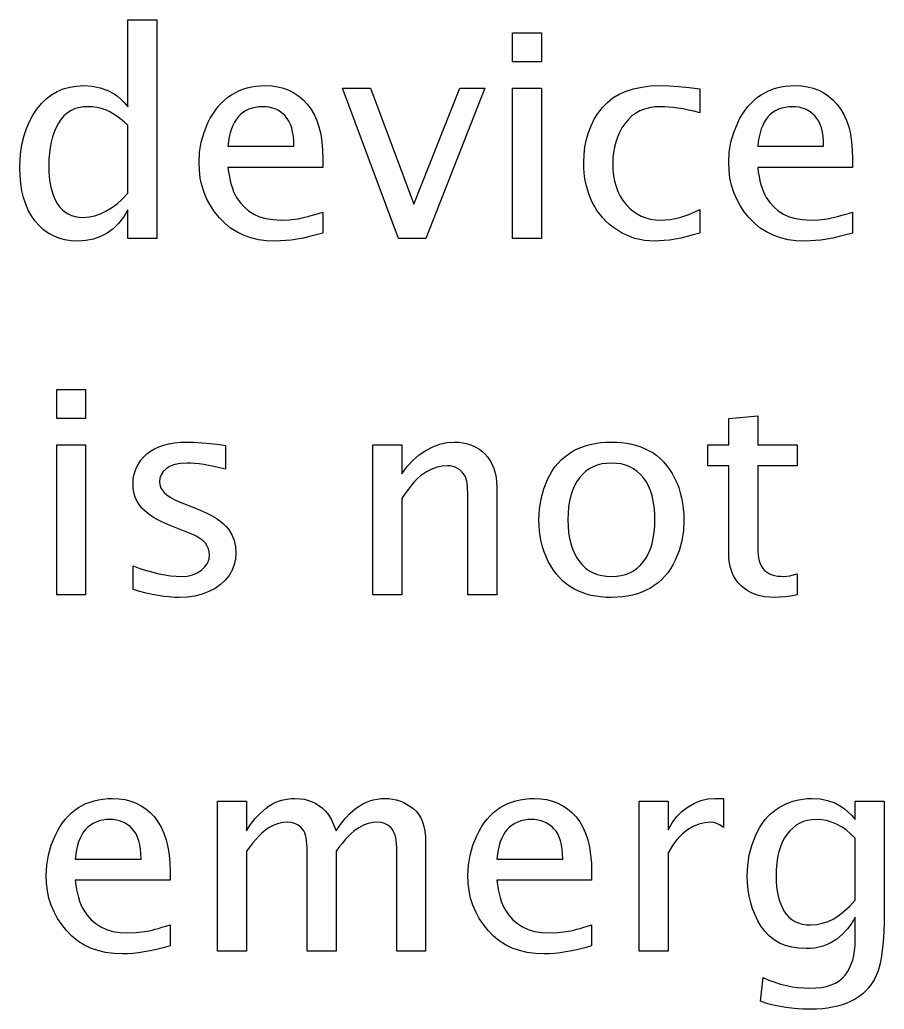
# Model space of a CAD drawing. Header units: inches. Extents: x 0 to 12, y -0.6 to 8.
# Drawn here: x 6.449 to 7.5, y 2.445 to 3.649 of the extents above; entities that cross this region are included whole.
import ezdxf

# ---------------------------------------------------------------- set-up
doc = ezdxf.new("R2010")
doc.units = ezdxf.units.IN
doc.header["$MEASUREMENT"] = 0

msp = doc.modelspace()

# ---------------------------------------------------------------- linework, layer by layer
at = {"color": 7, "linetype": 'Continuous', "flags": 128}
for points in [[(6.5801, 3.3828), (6.5801, 3.4177), (6.5801, 3.4177), (6.5748, 3.4088), (6.5688, 3.4011), (6.5621, 3.3945), (6.5548, 3.3892), (6.5469, 3.385), (6.5384, 3.382), (6.5292, 3.3802), (6.5194, 3.3796), (6.5194, 3.3796), (6.5112, 3.38), (6.5036, 3.3811), (6.4963, 3.383), (6.4896, 3.3858), (6.4833, 3.3892), (6.4775, 3.3934), (6.4721, 3.3984), (6.4672, 3.4041), (6.4629, 3.4105), (6.4591, 3.4174), (6.456, 3.4247), (6.4534, 3.4325), (6.4513, 3.4408), (6.4499, 3.4496), (6.449, 3.4589), (6.4487, 3.4686), (6.4487, 3.4686), (6.449, 3.4791), (6.45, 3.4892), (6.4516, 3.4988), (6.4539, 3.5079), (6.4568, 3.5167), (6.4604, 3.5249), (6.4646, 3.5327), (6.4695, 3.5401), (6.475, 3.5468), (6.4809, 3.5526), (6.4873, 3.5575), (6.4941, 3.5615), (6.5015, 3.5647), (6.5094, 3.5669), (6.5177, 3.5682), (6.5264, 3.5687), (6.5264, 3.5687), (6.5368, 3.568), (6.5466, 3.5661), (6.5556, 3.5629), (6.5636, 3.5587), (6.5675, 3.556), (6.5715, 3.5524), (6.5757, 3.5481), (6.5801, 3.5431), (6.5801, 3.5431), (6.5801, 3.6488), (6.5801, 3.6488), (6.6154, 3.6488), (6.6154, 3.6488), (6.6154, 3.3828), (6.6154, 3.3828), (6.5801, 3.3828)], [(7.0481, 3.5975), (7.0481, 3.6328), (7.0481, 3.6328), (7.0833, 3.6328), (7.0833, 3.6328), (7.0833, 3.5975), (7.0833, 3.5975), (7.0481, 3.5975)], [(6.8173, 3.3892), (6.809, 3.387), (6.801, 3.385), (6.7933, 3.3833), (6.786, 3.382), (6.7788, 3.3809), (6.7721, 3.3802), (6.7656, 3.3797), (6.7594, 3.3796), (6.7594, 3.3796), (6.7489, 3.38), (6.739, 3.3813), (6.7296, 3.3836), (6.7208, 3.3867), (6.7126, 3.3907), (6.705, 3.3955), (6.6979, 3.4013), (6.6914, 3.4079), (6.6856, 3.4152), (6.6806, 3.4228), (6.6763, 3.4307), (6.6729, 3.4389), (6.6701, 3.4475), (6.6682, 3.4563), (6.6671, 3.4655), (6.6667, 3.475), (6.6667, 3.475), (6.6674, 3.4876), (6.6694, 3.4998), (6.6728, 3.5118), (6.6775, 3.5234), (6.6803, 3.529), (6.6834, 3.5342), (6.6866, 3.539), (6.6901, 3.5435), (6.6938, 3.5475), (6.6976, 3.5512), (6.7017, 3.5546), (6.706, 3.5575), (6.7105, 3.5601), (6.7151, 3.5624), (6.7201, 3.5643), (6.7251, 3.5659), (6.7304, 3.5671), (6.7358, 3.568), (6.7415, 3.5685), (6.7473, 3.5687), (6.7473, 3.5687), (6.7551, 3.5683), (6.7625, 3.5673), (6.7695, 3.5655), (6.776, 3.5631), (6.7822, 3.5599), (6.788, 3.5561), (6.7933, 3.5516), (6.7983, 3.5463), (6.8027, 3.5404), (6.8066, 3.5337), (6.8099, 3.5264), (6.8126, 3.5184), (6.8147, 3.5097), (6.8161, 3.5002), (6.817, 3.4901), (6.8173, 3.4793), (6.8173, 3.4793), (6.8173, 3.4693), (6.8173, 3.4693), (6.7019, 3.4693), (6.7019, 3.4693), (6.7027, 3.4635), (6.7036, 3.4581), (6.7047, 3.453), (6.7059, 3.4483), (6.7073, 3.4438), (6.7088, 3.4397), (6.7105, 3.436), (6.7124, 3.4326), (6.7166, 3.4265), (6.7215, 3.4211), (6.727, 3.4164), (6.7332, 3.4124), (6.7401, 3.4093), (6.7479, 3.407), (6.7566, 3.4057), (6.7661, 3.4052), (6.7661, 3.4052), (6.7763, 3.4056), (6.7864, 3.4067), (6.7891, 3.4072), (6.7921, 3.4078), (6.7955, 3.4086), (6.7992, 3.4095), (6.8032, 3.4106), (6.8075, 3.4119), (6.8122, 3.4133), (6.8173, 3.4148), (6.8173, 3.4148), (6.8173, 3.3892)], [(6.9093, 3.3828), (6.8413, 3.5655), (6.8413, 3.5655), (6.8751, 3.5655), (6.8751, 3.5655), (6.9279, 3.4245), (6.9279, 3.4245), (6.9837, 3.5655), (6.9837, 3.5655), (7.0144, 3.5655), (7.0144, 3.5655), (6.9426, 3.3828), (6.9426, 3.3828), (6.9093, 3.3828)], [(7.0481, 3.3828), (7.0481, 3.5655), (7.0481, 3.5655), (7.0833, 3.5655), (7.0833, 3.5655), (7.0833, 3.3828), (7.0833, 3.3828), (7.0481, 3.3828)], [(7.2756, 3.3892), (7.2678, 3.387), (7.2602, 3.385), (7.2528, 3.3833), (7.2458, 3.382), (7.239, 3.3809), (7.2325, 3.3802), (7.2262, 3.3797), (7.2203, 3.3796), (7.2203, 3.3796), (7.2142, 3.3798), (7.2083, 3.3804), (7.2026, 3.3814), (7.1969, 3.3828), (7.1914, 3.3847), (7.186, 3.387), (7.1807, 3.3896), (7.1756, 3.3927), (7.1707, 3.3961), (7.1661, 3.3997), (7.1618, 3.4036), (7.1578, 3.4078), (7.1541, 3.4122), (7.1507, 3.4169), (7.1477, 3.4219), (7.1449, 3.4271), (7.1425, 3.4325), (7.1404, 3.4381), (7.1386, 3.4438), (7.1372, 3.4498), (7.1361, 3.4559), (7.1353, 3.4622), (7.1348, 3.4686), (7.1346, 3.4752), (7.1346, 3.4752), (7.135, 3.485), (7.136, 3.4944), (7.1378, 3.5033), (7.1403, 3.5119), (7.1435, 3.52), (7.1473, 3.5278), (7.1519, 3.535), (7.1573, 3.542), (7.1633, 3.5482), (7.1701, 3.5537), (7.1777, 3.5582), (7.1861, 3.562), (7.1952, 3.5649), (7.2051, 3.567), (7.2158, 3.5683), (7.2273, 3.5687), (7.2273, 3.5687), (7.2385, 3.5684), (7.2503, 3.5677), (7.2627, 3.5664), (7.2756, 3.5647), (7.2756, 3.5647), (7.2756, 3.5358), (7.2756, 3.5358), (7.2685, 3.5375), (7.2618, 3.539), (7.2553, 3.5403), (7.2492, 3.5413), (7.2434, 3.5421), (7.238, 3.5426), (7.2329, 3.543), (7.2282, 3.5431), (7.2282, 3.5431), (7.2212, 3.5428), (7.2146, 3.5418), (7.2085, 3.5402), (7.2028, 3.5379), (7.1976, 3.535), (7.1928, 3.5314), (7.1885, 3.5273), (7.1845, 3.5224), (7.1811, 3.5172), (7.1781, 3.5117), (7.1756, 3.5059), (7.1735, 3.4999), (7.1719, 3.4937), (7.1708, 3.4872), (7.1701, 3.4805), (7.1699, 3.4735), (7.1699, 3.4735), (7.1701, 3.4661), (7.1709, 3.459), (7.1721, 3.4523), (7.1739, 3.4459), (7.1762, 3.4399), (7.179, 3.4343), (7.1822, 3.429), (7.186, 3.4241), (7.1903, 3.4197), (7.1948, 3.4159), (7.1995, 3.4126), (7.2046, 3.4099), (7.21, 3.4079), (7.2157, 3.4064), (7.2218, 3.4055), (7.2281, 3.4052), (7.2281, 3.4052), (7.2339, 3.4054), (7.2397, 3.406), (7.2456, 3.407), (7.2515, 3.4084), (7.2575, 3.4102), (7.2635, 3.4124), (7.2695, 3.415), (7.2756, 3.4181), (7.2756, 3.4181), (7.2756, 3.3892)], [(7.4615, 3.3892), (7.4532, 3.387), (7.4453, 3.385), (7.4376, 3.3833), (7.4302, 3.382), (7.4231, 3.3809), (7.4163, 3.3802), (7.4098, 3.3797), (7.4036, 3.3796), (7.4036, 3.3796), (7.3931, 3.38), (7.3832, 3.3813), (7.3738, 3.3836), (7.365, 3.3867), (7.3568, 3.3907), (7.3492, 3.3955), (7.3421, 3.4013), (7.3356, 3.4079), (7.3298, 3.4152), (7.3248, 3.4228), (7.3206, 3.4307), (7.3171, 3.4389), (7.3144, 3.4475), (7.3124, 3.4563), (7.3113, 3.4655), (7.3109, 3.475), (7.3109, 3.475), (7.3116, 3.4876), (7.3136, 3.4998), (7.317, 3.5118), (7.3218, 3.5234), (7.3246, 3.529), (7.3276, 3.5342), (7.3309, 3.539), (7.3343, 3.5435), (7.338, 3.5475), (7.3418, 3.5512), (7.3459, 3.5546), (7.3502, 3.5575), (7.3547, 3.5601), (7.3594, 3.5624), (7.3643, 3.5643), (7.3693, 3.5659), (7.3746, 3.5671), (7.3801, 3.568), (7.3857, 3.5685), (7.3916, 3.5687), (7.3916, 3.5687), (7.3993, 3.5683), (7.4067, 3.5673), (7.4137, 3.5655), (7.4203, 3.5631), (7.4264, 3.5599), (7.4322, 3.5561), (7.4376, 3.5516), (7.4425, 3.5463), (7.447, 3.5404), (7.4508, 3.5337), (7.4541, 3.5264), (7.4568, 3.5184), (7.4589, 3.5097), (7.4603, 3.5002), (7.4612, 3.4901), (7.4615, 3.4793), (7.4615, 3.4793), (7.4615, 3.4693), (7.4615, 3.4693), (7.3462, 3.4693), (7.3462, 3.4693), (7.3469, 3.4635), (7.3478, 3.4581), (7.3489, 3.453), (7.3501, 3.4483), (7.3515, 3.4438), (7.3531, 3.4397), (7.3548, 3.436), (7.3566, 3.4326), (7.3608, 3.4265), (7.3657, 3.4211), (7.3712, 3.4164), (7.3774, 3.4124), (7.3843, 3.4093), (7.3921, 3.407), (7.4008, 3.4057), (7.4104, 3.4052), (7.4104, 3.4052), (7.4205, 3.4056), (7.4306, 3.4067), (7.4333, 3.4072), (7.4363, 3.4078), (7.4397, 3.4086), (7.4434, 3.4095), (7.4474, 3.4106), (7.4518, 3.4119), (7.4565, 3.4133), (7.4615, 3.4148), (7.4615, 3.4148), (7.4615, 3.3892)], [(6.5801, 3.5207), (6.576, 3.5243), (6.572, 3.5275), (6.5683, 3.5303), (6.5648, 3.5328), (6.5615, 3.5349), (6.5584, 3.5367), (6.5556, 3.5382), (6.553, 3.5393), (6.5479, 3.541), (6.5426, 3.5421), (6.5372, 3.5428), (6.5315, 3.5431), (6.5315, 3.5431), (6.5256, 3.5428), (6.5202, 3.5418), (6.5151, 3.5403), (6.5104, 3.538), (6.5062, 3.5352), (6.5023, 3.5318), (6.4987, 3.5277), (6.4956, 3.523), (6.4929, 3.5179), (6.4905, 3.5123), (6.4885, 3.5064), (6.4869, 3.5001), (6.4856, 3.4935), (6.4847, 3.4865), (6.4842, 3.4792), (6.484, 3.4714), (6.484, 3.4714), (6.4841, 3.4643), (6.4846, 3.4576), (6.4854, 3.4513), (6.4866, 3.4453), (6.488, 3.4397), (6.4898, 3.4345), (6.4919, 3.4297), (6.4943, 3.4253), (6.497, 3.4214), (6.5002, 3.418), (6.5036, 3.415), (6.5075, 3.4126), (6.5116, 3.4108), (6.5161, 3.4095), (6.521, 3.4087), (6.5262, 3.4084), (6.5262, 3.4084), (6.5331, 3.4089), (6.54, 3.4103), (6.5468, 3.4126), (6.5535, 3.4159), (6.5602, 3.4201), (6.567, 3.4251), (6.5736, 3.4311), (6.5801, 3.438), (6.5801, 3.438), (6.5801, 3.5207)], [(6.7019, 3.495), (6.7821, 3.495), (6.7821, 3.495), (6.7819, 3.5012), (6.7814, 3.507), (6.7805, 3.5123), (6.7794, 3.5172), (6.7779, 3.5215), (6.7761, 3.5255), (6.7739, 3.5289), (6.7714, 3.5319), (6.7687, 3.5345), (6.7658, 3.5368), (6.7626, 3.5387), (6.7593, 3.5403), (6.7559, 3.5415), (6.7522, 3.5424), (6.7483, 3.5429), (6.7442, 3.5431), (6.7442, 3.5431), (6.7396, 3.5429), (6.7353, 3.5423), (6.7312, 3.5414), (6.7274, 3.54), (6.7239, 3.5384), (6.7206, 3.5363), (6.7175, 3.5339), (6.7147, 3.5311), (6.7122, 3.5279), (6.7099, 3.5243), (6.7079, 3.5204), (6.7062, 3.5161), (6.7047, 3.5114), (6.7035, 3.5063), (6.7026, 3.5008), (6.7019, 3.495)], [(7.3462, 3.495), (7.4263, 3.495), (7.4263, 3.495), (7.4261, 3.5012), (7.4256, 3.507), (7.4248, 3.5123), (7.4236, 3.5172), (7.4221, 3.5215), (7.4203, 3.5255), (7.4182, 3.5289), (7.4157, 3.5319), (7.4129, 3.5345), (7.41, 3.5368), (7.4069, 3.5387), (7.4035, 3.5403), (7.4001, 3.5415), (7.3964, 3.5424), (7.3925, 3.5429), (7.3885, 3.5431), (7.3885, 3.5431), (7.3839, 3.5429), (7.3796, 3.5423), (7.3755, 3.5414), (7.3716, 3.54), (7.3681, 3.5384), (7.3648, 3.5363), (7.3617, 3.5339), (7.3589, 3.5311), (7.3564, 3.5279), (7.3542, 3.5243), (7.3522, 3.5204), (7.3504, 3.5161), (7.349, 3.5114), (7.3478, 3.5063), (7.3468, 3.5008), (7.3462, 3.495)], [(6.4936, 3.1639), (6.4936, 3.1992), (6.4936, 3.1992), (6.5288, 3.1992), (6.5288, 3.1992), (6.5288, 3.1639), (6.5288, 3.1639), (6.4936, 3.1639)], [(7.3942, 2.9492), (7.3865, 2.9478), (7.3794, 2.9468), (7.3727, 2.9462), (7.3666, 2.946), (7.3666, 2.946), (7.3604, 2.9462), (7.3545, 2.9469), (7.3489, 2.948), (7.3436, 2.9495), (7.3387, 2.9515), (7.3341, 2.9539), (7.3299, 2.9568), (7.3259, 2.9601), (7.3224, 2.9638), (7.3194, 2.9678), (7.3168, 2.9723), (7.3147, 2.9771), (7.313, 2.9823), (7.3118, 2.9879), (7.3111, 2.9938), (7.3109, 3.0001), (7.3109, 3.0001), (7.3109, 3.1062), (7.3109, 3.1062), (7.2853, 3.1062), (7.2853, 3.1062), (7.2853, 3.1319), (7.2853, 3.1319), (7.3109, 3.1319), (7.3109, 3.1319), (7.3109, 3.1639), (7.3109, 3.1639), (7.3462, 3.1671), (7.3462, 3.1671), (7.3462, 3.1319), (7.3462, 3.1319), (7.3942, 3.1319), (7.3942, 3.1319), (7.3942, 3.1062), (7.3942, 3.1062), (7.3462, 3.1062), (7.3462, 3.1062), (7.3462, 3.0068), (7.3462, 3.0068), (7.3463, 3.0023), (7.3466, 2.9981), (7.3472, 2.9942), (7.3481, 2.9907), (7.3491, 2.9875), (7.3504, 2.9846), (7.352, 2.982), (7.3537, 2.9798), (7.3558, 2.9779), (7.3581, 2.9762), (7.3607, 2.9748), (7.3636, 2.9737), (7.3667, 2.9728), (7.3701, 2.9721), (7.3738, 2.9718), (7.3779, 2.9716), (7.3779, 2.9716), (7.3814, 2.9718), (7.3853, 2.9724), (7.3896, 2.9734), (7.3942, 2.9748), (7.3942, 2.9748), (7.3942, 2.9492)], [(6.4936, 2.9492), (6.4936, 3.1319), (6.4936, 3.1319), (6.5288, 3.1319), (6.5288, 3.1319), (6.5288, 2.9492), (6.5288, 2.9492), (6.4936, 2.9492)], [(6.5865, 2.9556), (6.5865, 2.9845), (6.5865, 2.9845), (6.5948, 2.9814), (6.6028, 2.9788), (6.6106, 2.9766), (6.618, 2.9748), (6.6252, 2.9734), (6.6321, 2.9724), (6.6388, 2.9718), (6.6451, 2.9716), (6.6451, 2.9716), (6.6521, 2.9721), (6.6586, 2.9735), (6.6644, 2.9759), (6.6696, 2.9792), (6.6739, 2.9832), (6.677, 2.9877), (6.6789, 2.9927), (6.6795, 2.9981), (6.6795, 2.9981), (6.6792, 3.0016), (6.6782, 3.0051), (6.6767, 3.0085), (6.6745, 3.0119), (6.6745, 3.0119), (6.6731, 3.0136), (6.6713, 3.0153), (6.669, 3.017), (6.6664, 3.0187), (6.6634, 3.0204), (6.6599, 3.0221), (6.656, 3.0238), (6.6518, 3.0255), (6.6518, 3.0255), (6.6315, 3.0336), (6.6315, 3.0336), (6.6259, 3.0359), (6.6206, 3.0383), (6.6157, 3.0408), (6.6112, 3.0434), (6.6072, 3.0461), (6.6035, 3.0489), (6.6002, 3.0518), (6.5973, 3.0548), (6.5973, 3.0548), (6.5948, 3.0579), (6.5926, 3.0611), (6.5907, 3.0645), (6.5892, 3.0681), (6.588, 3.0719), (6.5872, 3.0759), (6.5867, 3.08), (6.5865, 3.0843), (6.5865, 3.0843), (6.5868, 3.0896), (6.5876, 3.0947), (6.5889, 3.0996), (6.5907, 3.1042), (6.593, 3.1087), (6.5959, 3.1129), (6.5992, 3.1168), (6.6031, 3.1206), (6.6075, 3.124), (6.6124, 3.1269), (6.6178, 3.1294), (6.6237, 3.1315), (6.6301, 3.133), (6.637, 3.1342), (6.6444, 3.1348), (6.6522, 3.1351), (6.6522, 3.1351), (6.6607, 3.1349), (6.67, 3.1343), (6.6803, 3.1334), (6.6916, 3.132), (6.6916, 3.132), (6.6987, 3.1311), (6.6987, 3.1311), (6.6987, 3.1022), (6.6987, 3.1022), (6.6916, 3.1039), (6.6848, 3.1054), (6.6784, 3.1066), (6.6724, 3.1077), (6.6668, 3.1085), (6.6615, 3.109), (6.6566, 3.1094), (6.6521, 3.1095), (6.6521, 3.1095), (6.6442, 3.1091), (6.6374, 3.1078), (6.6316, 3.1056), (6.6269, 3.1027), (6.6232, 3.0992), (6.6207, 3.0954), (6.6191, 3.0912), (6.6186, 3.0868), (6.6186, 3.0868), (6.6189, 3.0833), (6.62, 3.0799), (6.6217, 3.0768), (6.6241, 3.0738), (6.6241, 3.0738), (6.6274, 3.0708), (6.6317, 3.0679), (6.6371, 3.065), (6.6436, 3.0621), (6.6436, 3.0621), (6.6602, 3.0556), (6.6602, 3.0556), (6.6681, 3.0523), (6.6753, 3.0489), (6.6817, 3.0456), (6.6874, 3.0423), (6.6923, 3.039), (6.6965, 3.0357), (6.6998, 3.0324), (6.7025, 3.0291), (6.7025, 3.0291), (6.7064, 3.0224), (6.7093, 3.0154), (6.711, 3.008), (6.7115, 3.0004), (6.7115, 3.0004), (6.711, 2.9932), (6.7095, 2.9862), (6.7069, 2.9794), (6.7032, 2.9729), (6.6986, 2.967), (6.693, 2.9617), (6.6863, 2.9571), (6.6787, 2.9532), (6.6704, 2.95), (6.6617, 2.9478), (6.6524, 2.9464), (6.6427, 2.946), (6.6427, 2.946), (6.6368, 2.9461), (6.6305, 2.9466), (6.6239, 2.9473), (6.6171, 2.9484), (6.6099, 2.9497), (6.6025, 2.9514), (6.5947, 2.9534), (6.5865, 2.9556)], [(6.8782, 2.9492), (6.8782, 3.1319), (6.8782, 3.1319), (6.9135, 3.1319), (6.9135, 3.1319), (6.9135, 3.0966), (6.9135, 3.0966), (6.92, 3.1053), (6.927, 3.1129), (6.9345, 3.1195), (6.9426, 3.125), (6.951, 3.1294), (6.9595, 3.1326), (6.9682, 3.1344), (6.9771, 3.1351), (6.9771, 3.1351), (6.9827, 3.1348), (6.9881, 3.1342), (6.9931, 3.133), (6.9979, 3.1314), (7.0025, 3.1294), (7.0068, 3.1268), (7.0108, 3.1239), (7.0145, 3.1204), (7.0178, 3.1166), (7.0208, 3.1124), (7.0232, 3.1079), (7.0252, 3.1029), (7.0268, 3.0977), (7.0279, 3.0921), (7.0286, 3.0861), (7.0288, 3.0798), (7.0288, 3.0798), (7.0288, 2.9492), (7.0288, 2.9492), (6.9936, 2.9492), (6.9936, 2.9492), (6.9936, 3.0688), (6.9936, 3.0688), (6.9935, 3.0733), (6.9934, 3.0775), (6.9931, 3.0812), (6.9928, 3.0845), (6.9923, 3.0874), (6.9917, 3.0899), (6.9911, 3.092), (6.9903, 3.0937), (6.9885, 3.0966), (6.9864, 3.099), (6.984, 3.1012), (6.9812, 3.103), (6.9783, 3.1044), (6.9752, 3.1054), (6.972, 3.106), (6.9688, 3.1062), (6.9688, 3.1062), (6.9627, 3.1058), (6.9565, 3.1044), (6.95, 3.102), (6.9432, 3.0987), (6.9398, 3.0966), (6.9362, 3.0939), (6.9326, 3.0907), (6.9289, 3.087), (6.9252, 3.0827), (6.9214, 3.0779), (6.9175, 3.0725), (6.9135, 3.0666), (6.9135, 3.0666), (6.9135, 2.9492), (6.9135, 2.9492), (6.8782, 2.9492)], [(7.1683, 2.946), (7.1618, 2.9461), (7.1555, 2.9466), (7.1494, 2.9475), (7.1436, 2.9486), (7.138, 2.9501), (7.1326, 2.952), (7.1274, 2.9541), (7.1224, 2.9566), (7.1176, 2.9594), (7.1132, 2.9626), (7.1089, 2.9662), (7.1049, 2.9702), (7.1012, 2.9746), (7.0977, 2.9793), (7.0945, 2.9844), (7.0915, 2.9899), (7.0888, 2.9957), (7.0865, 3.0016), (7.0846, 3.0077), (7.083, 3.014), (7.0817, 3.0204), (7.0808, 3.027), (7.0803, 3.0337), (7.0801, 3.0406), (7.0801, 3.0406), (7.0808, 3.0536), (7.0827, 3.066), (7.0859, 3.078), (7.0905, 3.0895), (7.0932, 3.095), (7.0963, 3.1001), (7.0996, 3.1049), (7.1033, 3.1094), (7.1072, 3.1134), (7.1114, 3.1172), (7.1159, 3.1205), (7.1207, 3.1236), (7.1258, 3.1263), (7.1311, 3.1286), (7.1367, 3.1306), (7.1425, 3.1322), (7.1486, 3.1335), (7.1549, 3.1344), (7.1615, 3.1349), (7.1683, 3.1351), (7.1683, 3.1351), (7.1748, 3.1349), (7.181, 3.1344), (7.1871, 3.1336), (7.193, 3.1325), (7.1986, 3.131), (7.204, 3.1292), (7.2092, 3.127), (7.2142, 3.1246), (7.219, 3.1218), (7.2235, 3.1186), (7.2277, 3.115), (7.2317, 3.111), (7.2354, 3.1066), (7.2389, 3.1019), (7.2421, 3.0968), (7.2451, 3.0913), (7.2477, 3.0855), (7.2501, 3.0796), (7.252, 3.0734), (7.2536, 3.0672), (7.2548, 3.0608), (7.2557, 3.0542), (7.2562, 3.0475), (7.2564, 3.0406), (7.2564, 3.0406), (7.2558, 3.0276), (7.2538, 3.015), (7.2505, 3.0029), (7.2458, 2.9914), (7.2431, 2.9859), (7.24, 2.9808), (7.2367, 2.976), (7.233, 2.9716), (7.2291, 2.9675), (7.2249, 2.9638), (7.2204, 2.9604), (7.2156, 2.9574), (7.2106, 2.9548), (7.2053, 2.9524), (7.1998, 2.9504), (7.194, 2.9488), (7.188, 2.9476), (7.1816, 2.9467), (7.1751, 2.9462), (7.1683, 2.946)], [(7.1682, 2.9716), (7.1743, 2.9719), (7.18, 2.9727), (7.1854, 2.9741), (7.1906, 2.9761), (7.1952, 2.9786), (7.1996, 2.9817), (7.2036, 2.9854), (7.2072, 2.9896), (7.2105, 2.9943), (7.2133, 2.9995), (7.2157, 3.0052), (7.2177, 3.0113), (7.2192, 3.018), (7.2203, 3.0251), (7.221, 3.0326), (7.2212, 3.0406), (7.2212, 3.0406), (7.221, 3.0487), (7.2203, 3.0563), (7.2192, 3.0633), (7.2176, 3.07), (7.2157, 3.0761), (7.2133, 3.0818), (7.2104, 3.0869), (7.2072, 3.0916), (7.2035, 3.0958), (7.1995, 3.0994), (7.1952, 3.1025), (7.1905, 3.105), (7.1854, 3.1069), (7.18, 3.1084), (7.1743, 3.1092), (7.1682, 3.1095), (7.1682, 3.1095), (7.1621, 3.1092), (7.1564, 3.1084), (7.151, 3.1069), (7.1459, 3.105), (7.1413, 3.1025), (7.1369, 3.0994), (7.1329, 3.0958), (7.1293, 3.0916), (7.126, 3.0869), (7.1232, 3.0818), (7.1208, 3.0761), (7.1188, 3.07), (7.1173, 3.0633), (7.1162, 3.0563), (7.1156, 3.0487), (7.1154, 3.0406), (7.1154, 3.0406), (7.1156, 3.0326), (7.1162, 3.0251), (7.1173, 3.018), (7.1188, 3.0113), (7.1208, 3.0052), (7.1232, 2.9995), (7.126, 2.9943), (7.1293, 2.9896), (7.1329, 2.9854), (7.1369, 2.9817), (7.1413, 2.9786), (7.1459, 2.9761), (7.151, 2.9741), (7.1564, 2.9727), (7.1621, 2.9719), (7.1682, 2.9716)], [(6.6314, 2.522), (6.6231, 2.5198), (6.6151, 2.5178), (6.6074, 2.5161), (6.6001, 2.5148), (6.5929, 2.5137), (6.5862, 2.513), (6.5797, 2.5125), (6.5735, 2.5124), (6.5735, 2.5124), (6.563, 2.5128), (6.5531, 2.5141), (6.5437, 2.5164), (6.5349, 2.5195), (6.5267, 2.5235), (6.5191, 2.5283), (6.512, 2.5341), (6.5055, 2.5407), (6.4997, 2.548), (6.4947, 2.5556), (6.4904, 2.5635), (6.487, 2.5717), (6.4842, 2.5803), (6.4823, 2.5891), (6.4812, 2.5983), (6.4808, 2.6078), (6.4808, 2.6078), (6.4815, 2.6204), (6.4835, 2.6326), (6.4869, 2.6446), (6.4916, 2.6562), (6.4944, 2.6618), (6.4975, 2.667), (6.5008, 2.6718), (6.5042, 2.6763), (6.5079, 2.6803), (6.5117, 2.684), (6.5158, 2.6874), (6.5201, 2.6903), (6.5246, 2.6929), (6.5292, 2.6952), (6.5342, 2.6971), (6.5392, 2.6987), (6.5445, 2.6999), (6.5499, 2.7008), (6.5556, 2.7013), (6.5614, 2.7015), (6.5614, 2.7015), (6.5692, 2.7011), (6.5766, 2.7001), (6.5836, 2.6983), (6.5901, 2.6959), (6.5963, 2.6927), (6.6021, 2.6889), (6.6074, 2.6844), (6.6124, 2.6791), (6.6168, 2.6731), (6.6207, 2.6665), (6.624, 2.6592), (6.6267, 2.6512), (6.6288, 2.6424), (6.6302, 2.633), (6.6311, 2.6229), (6.6314, 2.6121), (6.6314, 2.6121), (6.6314, 2.6021), (6.6314, 2.6021), (6.516, 2.6021), (6.516, 2.6021), (6.5168, 2.5963), (6.5177, 2.5909), (6.5188, 2.5858), (6.52, 2.5811), (6.5214, 2.5766), (6.5229, 2.5725), (6.5246, 2.5688), (6.5265, 2.5654), (6.5307, 2.5593), (6.5356, 2.5539), (6.5411, 2.5492), (6.5473, 2.5452), (6.5542, 2.5421), (6.562, 2.5398), (6.5707, 2.5385), (6.5802, 2.538), (6.5802, 2.538), (6.5904, 2.5384), (6.6005, 2.5395), (6.6032, 2.54), (6.6062, 2.5406), (6.6096, 2.5414), (6.6133, 2.5423), (6.6173, 2.5434), (6.6216, 2.5447), (6.6264, 2.5461), (6.6314, 2.5476), (6.6314, 2.5476), (6.6314, 2.522)], [(6.6891, 2.5156), (6.6891, 2.6983), (6.6891, 2.6983), (6.7244, 2.6983), (6.7244, 2.6983), (6.7244, 2.6621), (6.7244, 2.6621), (6.7294, 2.6698), (6.7351, 2.677), (6.7414, 2.6837), (6.7484, 2.6898), (6.7522, 2.6925), (6.7562, 2.6949), (6.7603, 2.6969), (6.7646, 2.6986), (6.7691, 2.6998), (6.7738, 2.7007), (6.7786, 2.7013), (6.7837, 2.7015), (6.7837, 2.7015), (6.7895, 2.7012), (6.7948, 2.7005), (6.7998, 2.6992), (6.8044, 2.6974), (6.8087, 2.6952), (6.8129, 2.6925), (6.8168, 2.6895), (6.8205, 2.686), (6.824, 2.6817), (6.8273, 2.6763), (6.8304, 2.6697), (6.8333, 2.662), (6.8333, 2.662), (6.8386, 2.67), (6.8445, 2.6773), (6.8511, 2.684), (6.8583, 2.69), (6.8621, 2.6927), (6.8661, 2.695), (6.8702, 2.697), (6.8745, 2.6986), (6.8789, 2.6999), (6.8834, 2.7008), (6.8881, 2.7013), (6.8929, 2.7015), (6.8929, 2.7015), (6.8976, 2.7013), (6.9021, 2.7007), (6.9066, 2.6998), (6.9109, 2.6985), (6.9151, 2.6968), (6.9192, 2.6947), (6.9232, 2.6922), (6.9271, 2.6894), (6.9306, 2.6862), (6.9337, 2.6823), (6.9363, 2.678), (6.9385, 2.673), (6.9402, 2.6675), (6.9414, 2.6615), (6.9421, 2.6549), (6.9423, 2.6478), (6.9423, 2.6478), (6.9423, 2.5156), (6.9423, 2.5156), (6.9071, 2.5156), (6.9071, 2.5156), (6.9071, 2.6417), (6.9071, 2.6417), (6.907, 2.6461), (6.9066, 2.65), (6.906, 2.6536), (6.9052, 2.6568), (6.9042, 2.6597), (6.903, 2.6622), (6.9016, 2.6643), (6.8999, 2.6661), (6.8962, 2.669), (6.8923, 2.671), (6.8882, 2.6722), (6.8839, 2.6726), (6.8839, 2.6726), (6.8784, 2.6722), (6.8726, 2.6709), (6.8669, 2.6688), (6.861, 2.6658), (6.858, 2.6639), (6.8548, 2.6615), (6.8515, 2.6586), (6.8482, 2.6553), (6.8446, 2.6515), (6.841, 2.6472), (6.8372, 2.6425), (6.8333, 2.6373), (6.8333, 2.6373), (6.8333, 2.5156), (6.8333, 2.5156), (6.7981, 2.5156), (6.7981, 2.5156), (6.7981, 2.6416), (6.7981, 2.6416), (6.798, 2.646), (6.7976, 2.6499), (6.7971, 2.6535), (6.7963, 2.6568), (6.7952, 2.6597), (6.794, 2.6622), (6.7925, 2.6643), (6.7908, 2.6661), (6.7871, 2.669), (6.7832, 2.671), (6.7789, 2.6722), (6.7745, 2.6726), (6.7745, 2.6726), (6.7689, 2.6722), (6.7633, 2.671), (6.7576, 2.6689), (6.7519, 2.666), (6.749, 2.6641), (6.7459, 2.6617), (6.7427, 2.6588), (6.7393, 2.6555), (6.7358, 2.6516), (6.7322, 2.6473), (6.7283, 2.6425), (6.7244, 2.6372), (6.7244, 2.6372), (6.7244, 2.5156), (6.7244, 2.5156), (6.6891, 2.5156)], [(7.1442, 2.522), (7.1359, 2.5198), (7.128, 2.5178), (7.1202, 2.5161), (7.1129, 2.5148), (7.1058, 2.5137), (7.099, 2.513), (7.0925, 2.5125), (7.0863, 2.5124), (7.0863, 2.5124), (7.0758, 2.5128), (7.0659, 2.5141), (7.0565, 2.5164), (7.0477, 2.5195), (7.0395, 2.5235), (7.0319, 2.5283), (7.0248, 2.5341), (7.0183, 2.5407), (7.0125, 2.548), (7.0075, 2.5556), (7.0033, 2.5635), (6.9998, 2.5717), (6.997, 2.5803), (6.9951, 2.5891), (6.994, 2.5983), (6.9936, 2.6078), (6.9936, 2.6078), (6.9943, 2.6204), (6.9963, 2.6326), (6.9997, 2.6446), (7.0045, 2.6562), (7.0073, 2.6618), (7.0103, 2.667), (7.0136, 2.6718), (7.017, 2.6763), (7.0207, 2.6803), (7.0245, 2.684), (7.0286, 2.6874), (7.0329, 2.6903), (7.0374, 2.6929), (7.0421, 2.6952), (7.047, 2.6971), (7.052, 2.6987), (7.0573, 2.6999), (7.0628, 2.7008), (7.0684, 2.7013), (7.0743, 2.7015), (7.0743, 2.7015), (7.082, 2.7011), (7.0894, 2.7001), (7.0964, 2.6983), (7.103, 2.6959), (7.1091, 2.6927), (7.1149, 2.6889), (7.1202, 2.6844), (7.1252, 2.6791), (7.1297, 2.6731), (7.1335, 2.6665), (7.1368, 2.6592), (7.1395, 2.6512), (7.1416, 2.6424), (7.143, 2.633), (7.1439, 2.6229), (7.1442, 2.6121), (7.1442, 2.6121), (7.1442, 2.6021), (7.1442, 2.6021), (7.0288, 2.6021), (7.0288, 2.6021), (7.0296, 2.5963), (7.0305, 2.5909), (7.0316, 2.5858), (7.0328, 2.5811), (7.0342, 2.5766), (7.0358, 2.5725), (7.0375, 2.5688), (7.0393, 2.5654), (7.0435, 2.5593), (7.0484, 2.5539), (7.0539, 2.5492), (7.0601, 2.5452), (7.067, 2.5421), (7.0748, 2.5398), (7.0835, 2.5385), (7.093, 2.538), (7.093, 2.538), (7.1032, 2.5384), (7.1133, 2.5395), (7.116, 2.54), (7.119, 2.5406), (7.1224, 2.5414), (7.1261, 2.5423), (7.1301, 2.5434), (7.1345, 2.5447), (7.1392, 2.5461), (7.1442, 2.5476), (7.1442, 2.5476), (7.1442, 2.522)], [(7.2019, 2.5156), (7.2019, 2.6983), (7.2019, 2.6983), (7.2372, 2.6983), (7.2372, 2.6983), (7.2372, 2.6633), (7.2372, 2.6633), (7.2422, 2.6719), (7.2479, 2.6795), (7.2544, 2.686), (7.2615, 2.6915), (7.2691, 2.6959), (7.2771, 2.699), (7.2854, 2.7009), (7.294, 2.7015), (7.294, 2.7015), (7.2991, 2.7015), (7.3045, 2.7015), (7.3045, 2.7015), (7.3045, 2.6662), (7.3045, 2.6662), (7.3004, 2.669), (7.2966, 2.671), (7.2929, 2.6722), (7.2895, 2.6726), (7.2895, 2.6726), (7.2819, 2.672), (7.2745, 2.6703), (7.2675, 2.6674), (7.2608, 2.6633), (7.2544, 2.6581), (7.2483, 2.6518), (7.2426, 2.6442), (7.2372, 2.6355), (7.2372, 2.6355), (7.2372, 2.5156), (7.2372, 2.5156), (7.2019, 2.5156)], [(7.3494, 2.4547), (7.3526, 2.4836), (7.3526, 2.4836), (7.3597, 2.4806), (7.3668, 2.478), (7.3739, 2.4757), (7.3811, 2.4739), (7.3881, 2.4725), (7.3951, 2.4715), (7.4021, 2.4709), (7.4092, 2.4707), (7.4092, 2.4707), (7.4167, 2.471), (7.4236, 2.4717), (7.4299, 2.4729), (7.4356, 2.4747), (7.4408, 2.4769), (7.4453, 2.4796), (7.4493, 2.4827), (7.4526, 2.4864), (7.4554, 2.4906), (7.4579, 2.495), (7.46, 2.4998), (7.4617, 2.5049), (7.463, 2.5104), (7.464, 2.5162), (7.4645, 2.5224), (7.4647, 2.5289), (7.4647, 2.5289), (7.4647, 2.557), (7.4647, 2.557), (7.4606, 2.5497), (7.4555, 2.5428), (7.4494, 2.5364), (7.4423, 2.5304), (7.4384, 2.5277), (7.4342, 2.5253), (7.4298, 2.5233), (7.4253, 2.5217), (7.4205, 2.5204), (7.4156, 2.5195), (7.4104, 2.519), (7.405, 2.5188), (7.405, 2.5188), (7.396, 2.5192), (7.3876, 2.5205), (7.3798, 2.5226), (7.3726, 2.5256), (7.3661, 2.5294), (7.3603, 2.534), (7.3551, 2.5395), (7.3505, 2.5458), (7.3465, 2.5527), (7.3429, 2.5598), (7.34, 2.5671), (7.3376, 2.5747), (7.3357, 2.5825), (7.3344, 2.5905), (7.3336, 2.5987), (7.3333, 2.6072), (7.3333, 2.6072), (7.334, 2.62), (7.3358, 2.6324), (7.339, 2.6444), (7.3434, 2.6559), (7.3461, 2.6614), (7.3489, 2.6665), (7.3521, 2.6713), (7.3554, 2.6758), (7.359, 2.6799), (7.3629, 2.6836), (7.367, 2.687), (7.3713, 2.69), (7.3759, 2.6927), (7.3806, 2.695), (7.3855, 2.697), (7.3905, 2.6986), (7.3957, 2.6999), (7.401, 2.7008), (7.4066, 2.7013), (7.4122, 2.7015), (7.4122, 2.7015), (7.4221, 2.7009), (7.4312, 2.699), (7.4398, 2.696), (7.4477, 2.6918), (7.4516, 2.689), (7.4558, 2.6854), (7.4601, 2.681), (7.4647, 2.6759), (7.4647, 2.6759), (7.4647, 2.6983), (7.4647, 2.6983), (7.5, 2.6983), (7.5, 2.6983), (7.5, 2.5654), (7.5, 2.5654), (7.4998, 2.5515), (7.4994, 2.5386), (7.4986, 2.527), (7.4976, 2.5165), (7.4962, 2.5071), (7.4945, 2.4989), (7.4925, 2.4919), (7.4903, 2.4859), (7.4877, 2.4808), (7.4847, 2.476), (7.4815, 2.4716), (7.4778, 2.4675), (7.4739, 2.4638), (7.4695, 2.4605), (7.4648, 2.4575), (7.4598, 2.4548), (7.4545, 2.4525), (7.449, 2.4506), (7.4432, 2.4489), (7.4372, 2.4475), (7.4309, 2.4464), (7.4244, 2.4457), (7.4176, 2.4452), (7.4106, 2.4451), (7.4106, 2.4451), (7.4009, 2.4453), (7.3905, 2.4461), (7.3804, 2.4472), (7.3714, 2.4486), (7.3669, 2.4496), (7.3617, 2.4509), (7.3559, 2.4526), (7.3494, 2.4547)], [(6.516, 2.6278), (6.5962, 2.6278), (6.5962, 2.6278), (6.596, 2.634), (6.5955, 2.6398), (6.5947, 2.6451), (6.5935, 2.65), (6.592, 2.6543), (6.5902, 2.6583), (6.588, 2.6617), (6.5855, 2.6647), (6.5828, 2.6673), (6.5799, 2.6696), (6.5767, 2.6715), (6.5734, 2.6731), (6.57, 2.6743), (6.5663, 2.6752), (6.5624, 2.6757), (6.5583, 2.6759), (6.5583, 2.6759), (6.5537, 2.6757), (6.5494, 2.6751), (6.5453, 2.6742), (6.5415, 2.6728), (6.538, 2.6712), (6.5347, 2.6691), (6.5316, 2.6667), (6.5288, 2.6639), (6.5263, 2.6607), (6.524, 2.6571), (6.522, 2.6532), (6.5203, 2.6489), (6.5188, 2.6442), (6.5176, 2.6391), (6.5167, 2.6336), (6.516, 2.6278)], [(7.0288, 2.6278), (7.109, 2.6278), (7.109, 2.6278), (7.1088, 2.634), (7.1083, 2.6398), (7.1075, 2.6451), (7.1063, 2.65), (7.1048, 2.6543), (7.103, 2.6583), (7.1009, 2.6617), (7.0984, 2.6647), (7.0956, 2.6673), (7.0927, 2.6696), (7.0895, 2.6715), (7.0862, 2.6731), (7.0828, 2.6743), (7.0791, 2.6752), (7.0752, 2.6757), (7.0712, 2.6759), (7.0712, 2.6759), (7.0666, 2.6757), (7.0622, 2.6751), (7.0581, 2.6742), (7.0543, 2.6728), (7.0508, 2.6712), (7.0475, 2.6691), (7.0444, 2.6667), (7.0416, 2.6639), (7.0391, 2.6607), (7.0369, 2.6571), (7.0349, 2.6532), (7.0331, 2.6489), (7.0317, 2.6442), (7.0304, 2.6391), (7.0295, 2.6336), (7.0288, 2.6278)], [(7.4647, 2.5776), (7.4647, 2.6532), (7.4647, 2.6532), (7.4592, 2.6586), (7.4536, 2.6632), (7.4479, 2.6671), (7.442, 2.6702), (7.436, 2.6727), (7.4299, 2.6745), (7.4237, 2.6755), (7.4173, 2.6759), (7.4173, 2.6759), (7.4119, 2.6756), (7.4068, 2.6748), (7.402, 2.6733), (7.3974, 2.6714), (7.3931, 2.6689), (7.3891, 2.6659), (7.3854, 2.6623), (7.3819, 2.6582), (7.3788, 2.6535), (7.3761, 2.6484), (7.3738, 2.6427), (7.3719, 2.6365), (7.3704, 2.6299), (7.3694, 2.6228), (7.3688, 2.6151), (7.3686, 2.607), (7.3686, 2.607), (7.3687, 2.6006), (7.3692, 2.5944), (7.37, 2.5886), (7.371, 2.5831), (7.3724, 2.5779), (7.3741, 2.573), (7.3762, 2.5684), (7.3785, 2.5641), (7.3811, 2.5603), (7.3842, 2.5569), (7.3876, 2.5541), (7.3915, 2.5518), (7.3957, 2.55), (7.4003, 2.5487), (7.4053, 2.5479), (7.4107, 2.5476), (7.4107, 2.5476), (7.4179, 2.5481), (7.4249, 2.5496), (7.4318, 2.5519), (7.4387, 2.5552), (7.4454, 2.5594), (7.4519, 2.5646), (7.4584, 2.5706), (7.4647, 2.5776)]]:
    msp.add_lwpolyline(points, dxfattribs=at)

doc.saveas('drawing.dxf')
